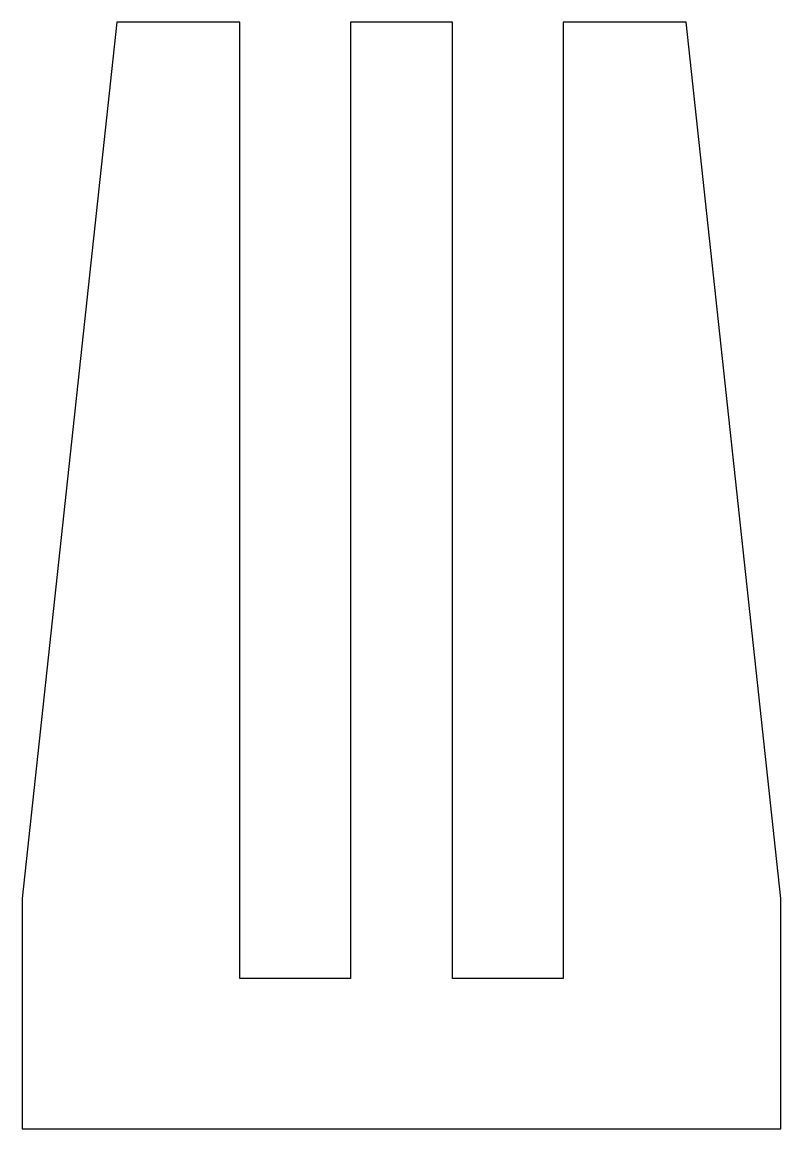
# Model space of a CAD drawing. Header units: millimetres. Extents: x 0 to 48, y 0 to 70.
import ezdxf

# ---------------------------------------------------------------- set-up
doc = ezdxf.new("R2010")
doc.units = ezdxf.units.MM

msp = doc.modelspace()

# ---------------------------------------------------------------- linework, layer by layer
for p, q in [((6, 70), (0, 14.571)), ((13.782, 70), (6, 70)), ((13.782, 9.5), (13.782, 70)), ((27.218, 70), (20.782, 70)), ((20.782, 70), (20.782, 9.5)), ((27.218, 9.5), (27.218, 70)), ((42, 70), (34.218, 70)), ((34.218, 70), (34.218, 9.5)), ((48, 14.571), (42, 70)), ((0, 14.571), (0, 0)), ((48, 0), (48, 14.571)), ((20.782, 9.5), (13.782, 9.5)), ((34.218, 9.5), (27.218, 9.5)), ((0, 0), (48, 0))]:
    msp.add_line(p, q)

doc.saveas('drawing.dxf')
